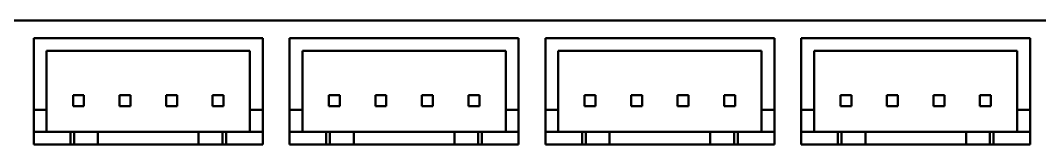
# Model space of a CAD drawing. Header units: inches. Extents: x 5.31 to 11.69, y 3.53 to 7.47.
# Drawn here: x 7.032 to 9.223, y 7.202 to 7.469 of the extents above; entities that cross this region are included whole.
import ezdxf

# ---------------------------------------------------------------- set-up
doc = ezdxf.new("R2010")
doc.units = ezdxf.units.IN
doc.header["$MEASUREMENT"] = 0
doc.layers.add('Visible (ANSI)', color=7, linetype='Continuous', lineweight=50)

msp = doc.modelspace()

# ---------------------------------------------------------------- linework, layer by layer
at = {"layer": 'Visible (ANSI)'}
for p, q in [((5.5042, 7.4685), (11.4093, 7.4685)), ((7.0609, 7.4307), (7.0609, 7.2771)), ((7.553, 7.4307), (7.0609, 7.4307)), ((7.553, 7.2771), (7.553, 7.4307)), ((7.6109, 7.4307), (7.6109, 7.2771)), ((8.103, 7.4307), (7.6109, 7.4307)), ((8.103, 7.2771), (8.103, 7.4307)), ((8.1609, 7.4307), (8.1609, 7.2771)), ((8.653, 7.4307), (8.1609, 7.4307)), ((8.653, 7.2771), (8.653, 7.4307)), ((8.7109, 7.4307), (8.7109, 7.2771)), ((9.203, 7.4307), (8.7109, 7.4307)), ((9.203, 7.2771), (9.203, 7.4307)), ((7.0884, 7.4031), (7.0884, 7.2771)), ((7.5254, 7.4031), (7.0884, 7.4031)), ((7.5254, 7.2771), (7.5254, 7.4031)), ((7.6384, 7.4031), (7.6384, 7.2771)), ((8.0754, 7.4031), (7.6384, 7.4031)), ((8.0754, 7.2771), (8.0754, 7.4031)), ((8.1884, 7.4031), (8.1884, 7.2771)), ((8.6254, 7.4031), (8.1884, 7.4031)), ((8.6254, 7.2771), (8.6254, 7.4031)), ((8.7384, 7.4031), (8.7384, 7.2771)), ((9.1754, 7.4031), (8.7384, 7.4031)), ((9.1754, 7.2771), (9.1754, 7.4031)), ((7.1451, 7.3086), (7.1451, 7.285)), ((7.1687, 7.3086), (7.1451, 7.3086)), ((7.1687, 7.285), (7.1687, 7.3086)), ((7.2451, 7.3086), (7.2451, 7.285)), ((7.2687, 7.3086), (7.2451, 7.3086)), ((7.2687, 7.285), (7.2687, 7.3086)), ((7.3451, 7.3086), (7.3451, 7.285)), ((7.3687, 7.3086), (7.3451, 7.3086)), ((7.3687, 7.285), (7.3687, 7.3086)), ((7.4451, 7.3086), (7.4451, 7.285)), ((7.4687, 7.3086), (7.4451, 7.3086)), ((7.4687, 7.285), (7.4687, 7.3086)), ((7.6951, 7.3086), (7.6951, 7.285)), ((7.7187, 7.3086), (7.6951, 7.3086)), ((7.7187, 7.285), (7.7187, 7.3086)), ((7.7951, 7.3086), (7.7951, 7.285)), ((7.8187, 7.3086), (7.7951, 7.3086)), ((7.8187, 7.285), (7.8187, 7.3086)), ((7.8951, 7.3086), (7.8951, 7.285)), ((7.9187, 7.3086), (7.8951, 7.3086)), ((7.9187, 7.285), (7.9187, 7.3086)), ((7.9951, 7.3086), (7.9951, 7.285)), ((8.0187, 7.3086), (7.9951, 7.3086)), ((8.0187, 7.285), (8.0187, 7.3086)), ((8.2451, 7.3086), (8.2451, 7.285)), ((8.2687, 7.3086), (8.2451, 7.3086)), ((8.2687, 7.285), (8.2687, 7.3086)), ((8.3451, 7.3086), (8.3451, 7.285)), ((8.3687, 7.3086), (8.3451, 7.3086)), ((8.3687, 7.285), (8.3687, 7.3086)), ((8.4451, 7.3086), (8.4451, 7.285)), ((8.4687, 7.3086), (8.4451, 7.3086)), ((8.4687, 7.285), (8.4687, 7.3086)), ((8.5451, 7.3086), (8.5451, 7.285)), ((8.5687, 7.3086), (8.5451, 7.3086)), ((8.5687, 7.285), (8.5687, 7.3086)), ((8.7951, 7.3086), (8.7951, 7.285)), ((8.8187, 7.3086), (8.7951, 7.3086)), ((8.8187, 7.285), (8.8187, 7.3086)), ((8.8951, 7.3086), (8.8951, 7.285)), ((8.9187, 7.3086), (8.8951, 7.3086)), ((8.9187, 7.285), (8.9187, 7.3086)), ((8.9951, 7.3086), (8.9951, 7.285)), ((9.0187, 7.3086), (8.9951, 7.3086)), ((9.0187, 7.285), (9.0187, 7.3086)), ((9.0951, 7.3086), (9.0951, 7.285)), ((9.1187, 7.3086), (9.0951, 7.3086)), ((9.1187, 7.285), (9.1187, 7.3086)), ((7.0609, 7.2771), (7.0609, 7.2299)), ((7.0884, 7.2771), (7.0609, 7.2771)), ((7.0884, 7.2299), (7.0884, 7.2771)), ((7.1451, 7.285), (7.1687, 7.285)), ((7.2451, 7.285), (7.2687, 7.285)), ((7.3451, 7.285), (7.3687, 7.285)), ((7.4451, 7.285), (7.4687, 7.285)), ((7.553, 7.2771), (7.5254, 7.2771)), ((7.5254, 7.2771), (7.5254, 7.2299)), ((7.553, 7.2299), (7.553, 7.2771)), ((7.6109, 7.2771), (7.6109, 7.2299)), ((7.6384, 7.2771), (7.6109, 7.2771)), ((7.6384, 7.2299), (7.6384, 7.2771)), ((7.6951, 7.285), (7.7187, 7.285)), ((7.7951, 7.285), (7.8187, 7.285)), ((7.8951, 7.285), (7.9187, 7.285)), ((7.9951, 7.285), (8.0187, 7.285)), ((8.103, 7.2771), (8.0754, 7.2771)), ((8.0754, 7.2771), (8.0754, 7.2299)), ((8.103, 7.2299), (8.103, 7.2771)), ((8.1609, 7.2771), (8.1609, 7.2299)), ((8.1884, 7.2771), (8.1609, 7.2771)), ((8.1884, 7.2299), (8.1884, 7.2771)), ((8.2451, 7.285), (8.2687, 7.285)), ((8.3451, 7.285), (8.3687, 7.285)), ((8.4451, 7.285), (8.4687, 7.285)), ((8.5451, 7.285), (8.5687, 7.285)), ((8.653, 7.2771), (8.6254, 7.2771)), ((8.6254, 7.2771), (8.6254, 7.2299)), ((8.653, 7.2299), (8.653, 7.2771)), ((8.7109, 7.2771), (8.7109, 7.2299)), ((8.7384, 7.2771), (8.7109, 7.2771)), ((8.7384, 7.2299), (8.7384, 7.2771)), ((8.7951, 7.285), (8.8187, 7.285)), ((8.8951, 7.285), (8.9187, 7.285)), ((8.9951, 7.285), (9.0187, 7.285)), ((9.0951, 7.285), (9.1187, 7.285)), ((9.203, 7.2771), (9.1754, 7.2771)), ((9.1754, 7.2771), (9.1754, 7.2299)), ((9.203, 7.2299), (9.203, 7.2771)), ((7.0609, 7.2299), (7.1396, 7.2299)), ((7.0609, 7.2299), (7.0609, 7.2023)), ((7.1396, 7.2299), (7.1396, 7.2023)), ((7.1475, 7.2299), (7.1396, 7.2299)), ((7.1396, 7.2299), (7.1396, 7.2023)), ((7.1475, 7.2299), (7.1475, 7.2023)), ((7.1475, 7.2299), (7.1514, 7.2299)), ((7.1987, 7.2299), (7.1514, 7.2299)), ((7.1987, 7.2299), (7.4152, 7.2299)), ((7.1987, 7.2023), (7.1987, 7.2299)), ((7.4152, 7.2299), (7.4152, 7.2023)), ((7.4624, 7.2299), (7.4152, 7.2299)), ((7.4624, 7.2299), (7.4664, 7.2299)), ((7.4743, 7.2299), (7.4664, 7.2299)), ((7.4664, 7.2299), (7.4664, 7.2023)), ((7.4743, 7.2299), (7.4743, 7.2023)), ((7.4743, 7.2299), (7.553, 7.2299)), ((7.4743, 7.2023), (7.4743, 7.2299)), ((7.553, 7.2023), (7.553, 7.2299)), ((7.6109, 7.2299), (7.6896, 7.2299)), ((7.6109, 7.2299), (7.6109, 7.2023)), ((7.6896, 7.2299), (7.6896, 7.2023)), ((7.6975, 7.2299), (7.6896, 7.2299)), ((7.6896, 7.2299), (7.6896, 7.2023)), ((7.6975, 7.2299), (7.6975, 7.2023)), ((7.6975, 7.2299), (7.7014, 7.2299)), ((7.7487, 7.2299), (7.7014, 7.2299)), ((7.7487, 7.2299), (7.9652, 7.2299)), ((7.7487, 7.2023), (7.7487, 7.2299)), ((7.9652, 7.2299), (7.9652, 7.2023)), ((8.0124, 7.2299), (7.9652, 7.2299)), ((8.0124, 7.2299), (8.0164, 7.2299)), ((8.0243, 7.2299), (8.0164, 7.2299)), ((8.0164, 7.2299), (8.0164, 7.2023)), ((8.0243, 7.2299), (8.0243, 7.2023)), ((8.0243, 7.2299), (8.103, 7.2299)), ((8.0243, 7.2023), (8.0243, 7.2299)), ((8.103, 7.2023), (8.103, 7.2299)), ((8.1609, 7.2299), (8.2396, 7.2299)), ((8.1609, 7.2299), (8.1609, 7.2023)), ((8.2396, 7.2299), (8.2396, 7.2023)), ((8.2475, 7.2299), (8.2396, 7.2299)), ((8.2396, 7.2299), (8.2396, 7.2023)), ((8.2475, 7.2299), (8.2475, 7.2023)), ((8.2475, 7.2299), (8.2514, 7.2299)), ((8.2987, 7.2299), (8.2514, 7.2299)), ((8.2987, 7.2299), (8.5152, 7.2299)), ((8.2987, 7.2023), (8.2987, 7.2299)), ((8.5152, 7.2299), (8.5152, 7.2023)), ((8.5624, 7.2299), (8.5152, 7.2299)), ((8.5624, 7.2299), (8.5664, 7.2299)), ((8.5743, 7.2299), (8.5664, 7.2299)), ((8.5664, 7.2299), (8.5664, 7.2023)), ((8.5743, 7.2299), (8.5743, 7.2023)), ((8.5743, 7.2299), (8.653, 7.2299)), ((8.5743, 7.2023), (8.5743, 7.2299)), ((8.653, 7.2023), (8.653, 7.2299)), ((8.7109, 7.2299), (8.7896, 7.2299)), ((8.7109, 7.2299), (8.7109, 7.2023)), ((8.7896, 7.2299), (8.7896, 7.2023)), ((8.7975, 7.2299), (8.7896, 7.2299)), ((8.7896, 7.2299), (8.7896, 7.2023)), ((8.7975, 7.2299), (8.7975, 7.2023)), ((8.7975, 7.2299), (8.8014, 7.2299)), ((8.8487, 7.2299), (8.8014, 7.2299)), ((8.8487, 7.2299), (9.0652, 7.2299)), ((8.8487, 7.2023), (8.8487, 7.2299)), ((9.0652, 7.2299), (9.0652, 7.2023)), ((9.1124, 7.2299), (9.0652, 7.2299)), ((9.1124, 7.2299), (9.1164, 7.2299)), ((9.1243, 7.2299), (9.1164, 7.2299)), ((9.1164, 7.2299), (9.1164, 7.2023)), ((9.1243, 7.2299), (9.1243, 7.2023)), ((9.1243, 7.2299), (9.203, 7.2299)), ((9.1243, 7.2023), (9.1243, 7.2299)), ((9.203, 7.2023), (9.203, 7.2299)), ((7.0609, 7.2023), (7.1396, 7.2023)), ((7.1475, 7.2023), (7.1396, 7.2023)), ((7.1514, 7.2023), (7.1475, 7.2023)), ((7.1514, 7.2023), (7.1987, 7.2023)), ((7.1987, 7.2023), (7.4152, 7.2023)), ((7.4152, 7.2023), (7.4624, 7.2023)), ((7.4664, 7.2023), (7.4624, 7.2023)), ((7.4743, 7.2023), (7.4664, 7.2023)), ((7.4743, 7.2023), (7.553, 7.2023)), ((7.6109, 7.2023), (7.6896, 7.2023)), ((7.6975, 7.2023), (7.6896, 7.2023)), ((7.7014, 7.2023), (7.6975, 7.2023)), ((7.7014, 7.2023), (7.7487, 7.2023)), ((7.7487, 7.2023), (7.9652, 7.2023)), ((7.9652, 7.2023), (8.0124, 7.2023)), ((8.0164, 7.2023), (8.0124, 7.2023)), ((8.0243, 7.2023), (8.0164, 7.2023)), ((8.0243, 7.2023), (8.103, 7.2023)), ((8.1609, 7.2023), (8.2396, 7.2023)), ((8.2475, 7.2023), (8.2396, 7.2023)), ((8.2514, 7.2023), (8.2475, 7.2023)), ((8.2514, 7.2023), (8.2987, 7.2023)), ((8.2987, 7.2023), (8.5152, 7.2023)), ((8.5152, 7.2023), (8.5624, 7.2023)), ((8.5664, 7.2023), (8.5624, 7.2023)), ((8.5743, 7.2023), (8.5664, 7.2023)), ((8.5743, 7.2023), (8.653, 7.2023)), ((8.7109, 7.2023), (8.7896, 7.2023)), ((8.7975, 7.2023), (8.7896, 7.2023)), ((8.8014, 7.2023), (8.7975, 7.2023)), ((8.8014, 7.2023), (8.8487, 7.2023)), ((8.8487, 7.2023), (9.0652, 7.2023)), ((9.0652, 7.2023), (9.1124, 7.2023)), ((9.1164, 7.2023), (9.1124, 7.2023)), ((9.1243, 7.2023), (9.1164, 7.2023)), ((9.1243, 7.2023), (9.203, 7.2023))]:
    msp.add_line(p, q, dxfattribs=at)

doc.saveas('drawing.dxf')
